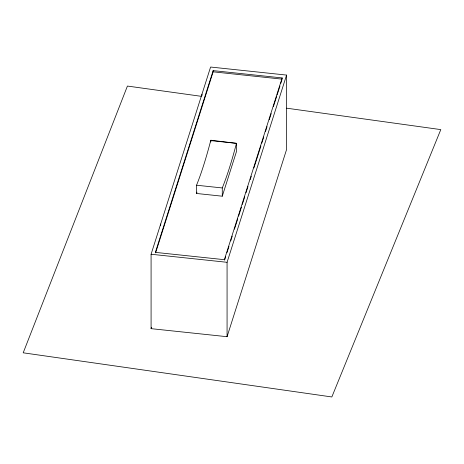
<?xml version="1.0" encoding="UTF-8"?>
<svg xmlns="http://www.w3.org/2000/svg" width="464" height="464" viewBox="0 0 464 464"><rect width="100%" height="100%" fill="white"/><g stroke="black" fill="none" stroke-linecap="round" stroke-linejoin="round"><path stroke-width="0.7" d="M151.084 254.243L210.598 67.036L286.584 75.087L286.584 149.495L227.07 336.707L151.084 328.657L151.084 254.243L227.07 262.299L286.584 75.087M213.15 70.627L155.37 252.375L224.373 259.683L282.153 77.935L213.15 70.627L213.15 71.827L155.591 252.892M151.084 328.657L151.519 327.282M210.847 141.59L210.847 140.215L236.46 143.335L236.46 151.589L222.279 196.202L196.539 193.476L196.974 192.102M224.593 260.2L225.69 256.76M227 252.625L228.967 246.43M230.718 240.926L232.249 236.106M234.442 229.222L237.725 218.892M238.6 216.143L241.442 207.188M242.318 204.438L244.725 196.864M246.042 192.734L248.008 186.54M250.2 179.655L251.291 176.21M253.918 167.951L260.925 145.916M261.795 143.167L263.767 136.967M265.518 131.463L267.049 126.643M269.236 119.758L271.208 113.564M273.395 106.679L276.677 96.35M277.118 94.975L279.96 86.026M280.836 83.271L281.932 79.831M213.15 71.827L282.153 79.141L282.153 77.935M196.539 193.476L196.539 185.223A263.001 38.767 -84 0 0 210.72 140.609L236.46 143.335A263.001 38.767 -84 0 1 222.279 187.949L222.279 196.202M196.539 185.223L222.279 187.949M201.289 96.321L127.426 86.055L23.2 352.808L331.841 396.964L440.8 129.607L286.624 108.182M227.07 262.299L227.07 336.707M210.72 140.609L210.72 141.984M201.962 94.186L201.962 95.63M160.695 224.013L160.695 225.458"/></g></svg>
